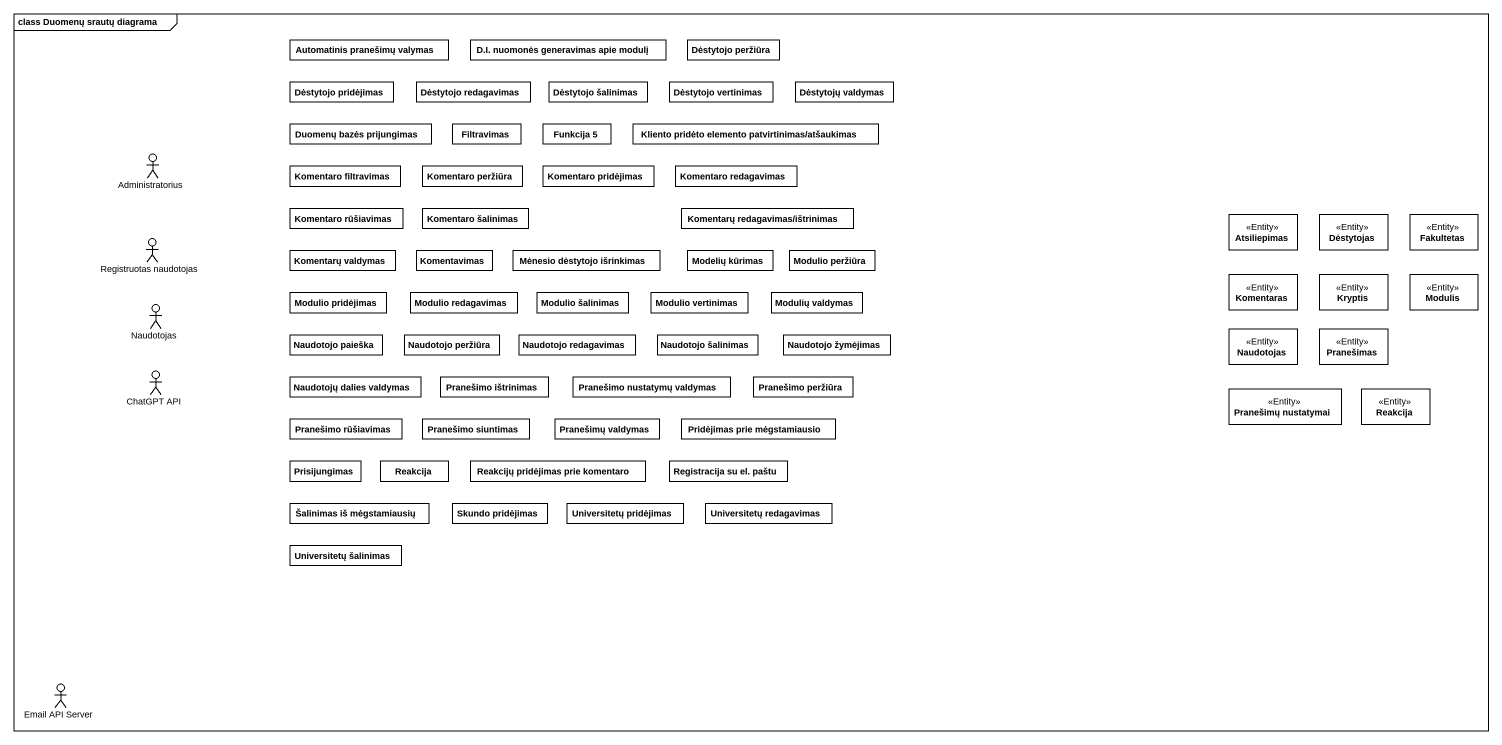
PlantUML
@startuml
mainframe class Duomenų srautų diagrama
allowmixing
hide circle
hide empty members
class "Automatinis pranešimų valymas" as Automatinis_pranešimų
class "D.I. nuomonės generavimas apie modulį" as D_I_nuomonės_generavimas
class "Dėstytojo peržiūra" as Dėstytojo_peržiūra
class "Dėstytojo pridėjimas" as Dėstytojo_pridėjimas
class "Dėstytojo redagavimas" as Dėstytojo_redagavimas
class "Dėstytojo šalinimas" as Dėstytojo_šalinimas
class "Dėstytojo vertinimas" as Dėstytojo_vertinimas
class "Dėstytojų valdymas" as Dėstytojų_valdymas
class "Duomenų bazės prijungimas" as Duomenų_bazės_prijungimas
class Filtravimas
class "Funkcija 5" as Funkcija_5
class "Kliento pridėto elemento patvirtinimas/atšaukimas" as Kliento_pridėto_elemento
actor Administratorius
class "Komentaro filtravimas" as Komentaro_filtravimas
class "Komentaro peržiūra" as Komentaro_peržiūra
class "Komentaro pridėjimas" as Komentaro_pridėjimas
class "Komentaro redagavimas" as Komentaro_redagavimas
actor "Registruotas naudotojas" as Registruotas_naudotojas
class "Komentaro rūšiavimas" as Komentaro_rūšiavimas
class "Komentaro šalinimas" as Komentaro_šalinimas
class "Komentarų redagavimas/ištrinimas" as Komentarų_redagavimas
class Atsiliepimas <<Entity>>
class Dėstytojas <<Entity>>
class Fakultetas <<Entity>>
class "Komentarų valdymas" as Komentarų_valdymas
class Komentavimas
class "Mėnesio dėstytojo išrinkimas" as Mėnesio_dėstytojo_išrinkimas
class "Modelių kūrimas" as Modelių_kūrimas
class "Modulio peržiūra" as Modulio_peržiūra
class Komentaras <<Entity>>
class Kryptis <<Entity>>
class Modulis <<Entity>>
actor Naudotojas
class "Modulio pridėjimas" as Modulio_pridėjimas
class "Modulio redagavimas" as Modulio_redagavimas
class "Modulio šalinimas" as Modulio_šalinimas
class "Modulio vertinimas" as Modulio_vertinimas
class "Modulių valdymas" as Modulių_valdymas
class "Naudotojo paieška" as Naudotojo_paieška
class "Naudotojo peržiūra" as Naudotojo_peržiūra
class "Naudotojo redagavimas" as Naudotojo_redagavimas
class "Naudotojo šalinimas" as Naudotojo_šalinimas
class "Naudotojo žymėjimas" as Naudotojo_žymėjimas
class "Naudotojas" as Naudotojas_2 <<Entity>>
class Pranešimas <<Entity>>
actor "ChatGPT API" as ChatGPT_API
class "Naudotojų dalies valdymas" as Naudotojų_dalies_valdymas
class "Pranešimo ištrinimas" as Pranešimo_ištrinimas
class "Pranešimo nustatymų valdymas" as Pranešimo_nustatymų_valdymas
class "Pranešimo peržiūra" as Pranešimo_peržiūra
class "Pranešimų nustatymai" as Pranešimų_nustatymai <<Entity>>
class Reakcija <<Entity>>
class "Pranešimo rūšiavimas" as Pranešimo_rūšiavimas
class "Pranešimo siuntimas" as Pranešimo_siuntimas
class "Pranešimų valdymas" as Pranešimų_valdymas
class "Pridėjimas prie mėgstamiausio" as Pridėjimas_prie
class Prisijungimas
class "Reakcija" as Reakcija_2
class "Reakcijų pridėjimas prie komentaro" as Reakcijų_pridėjimas_prie
class "Registracija su el. paštu" as Registracija_su_el_paštu
class "Šalinimas iš mėgstamiausių" as Šalinimas_iš_mėgstamiausių
class "Skundo pridėjimas" as Skundo_pridėjimas
class "Universitetų pridėjimas" as Universitetų_pridėjimas
class "Universitetų redagavimas" as Universitetų_redagavimas
class "Universitetų šalinimas" as Universitetų_šalinimas
actor "Email API Server" as Email_API_Server
@enduml
